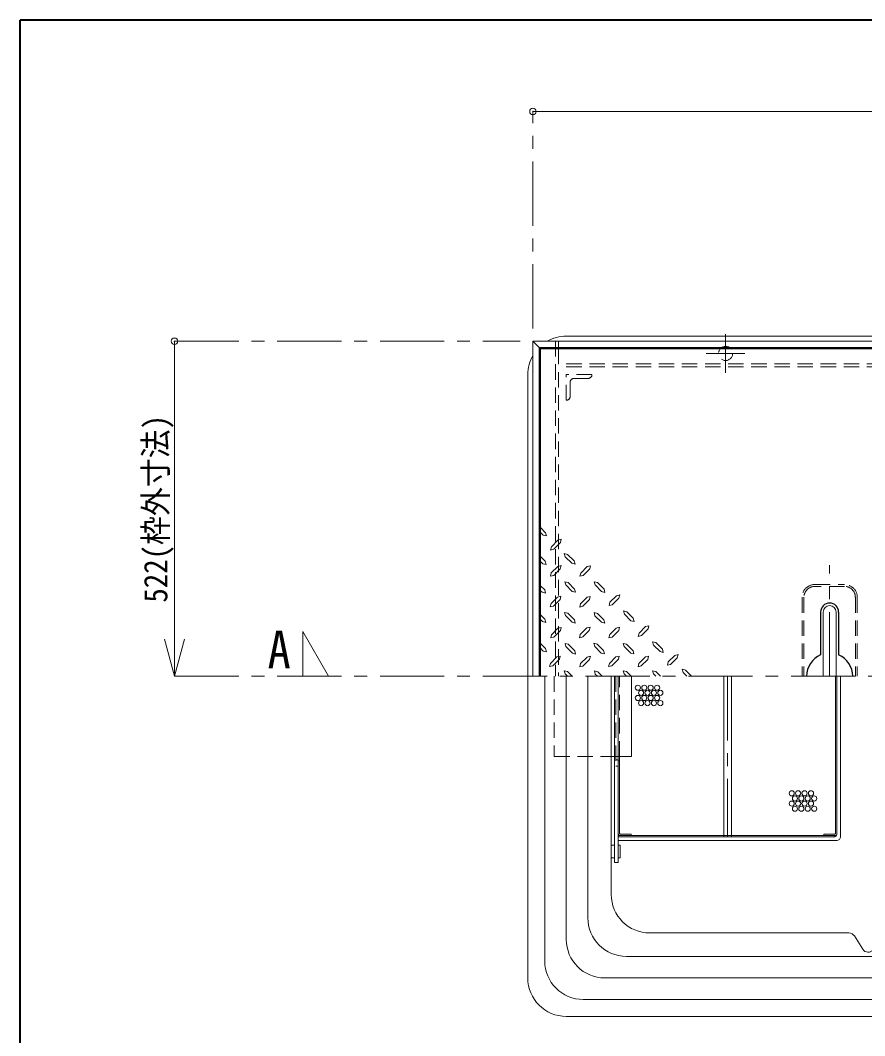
# Model space of a CAD drawing. Units: millimetres at full size, sheet at 1:10; details may follow other scales. Extents: x -2088 to 1962, y -1408 to 1402.
# Drawn here: x -2088 to -1431, y 611 to 1402 of the extents above; entities that cross this region are included whole.
import ezdxf
from ezdxf.enums import TextEntityAlignment as Align

# ---------------------------------------------------------------- set-up
doc = ezdxf.new("R2010")
doc.units = ezdxf.units.MM
doc.header["$LTSCALE"] = 10
doc.header["$PDMODE"] = 32
doc.header["$PDSIZE"] = 5
doc.linetypes.add('CHAIN1', pattern=[8, 5, -1, 1, -1])
doc.linetypes.add('DASHED1', pattern=[1.8, 1.2, -0.6])
doc.layers.add('0-0_ﾚｲﾔ1', color=4, linetype='Continuous', lineweight=9)
doc.styles.add('ＭＳ ゴシック', font='')
doc.styles.get('ＭＳ ゴシック').set_extended_font_data('MS Gothic')

msp = doc.modelspace()

# ---------------------------------------------------------------- linework, layer by layer
at = {"layer": '0-0_ﾚｲﾔ1', "color": 1, "lineweight": 40}
for p in [(-2088.11, -1407.7), (1961.89, 1402.3)]:
    msp.add_line(p, (-2088.11, 1402.3), dxfattribs=at)
at = {"layer": '0-0_ﾚｲﾔ1', "linetype": 'CHAIN1'}
for p, q in [((-1689.11, 1162.3), (-1689.11, 1331.3)), ((-1539.11, 1127.8), (-1539.11, 1157.8)), ((-1968.11, 1152.3), (-1699.11, 1152.3)), ((-1524.11, 1142.8), (-1554.11, 1142.8)), ((-1458.11, 891.3), (-1458.11, 977.8)), ((-1968.11, 891.3), (-463.11, 891.3)), ((-1537.61, 891.3), (-1537.61, 766.3))]:
    msp.add_line(p, q, dxfattribs=at)
at = {"layer": '0-0_ﾚｲﾔ1'}
for p, q in [((-767.11, 1331.3), (-1689.11, 1331.3)), ((-793.11, 1156.3), (-1663.11, 1156.3)), ((-1968.11, 891.3), (-1968.11, 1152.3)), ((-1693.11, 891.3), (-1693.11, 1126.3)), ((-1679.21, 1003.16), (-1683.11, 1007.21)), ((-1681.06, 1001.23), (-1683.11, 1003.28)), ((-1681.06, 1001.23), (-1678.49, 1000.59)), ((-1679.21, 1003.16), (-1678.49, 1000.59)), ((-1669.65, 997.29), (-1674.63, 992.23)), ((-1669.65, 997.29), (-1667.08, 998.02)), ((-1667.72, 995.45), (-1667.08, 998.02)), ((-1667.72, 995.45), (-1672.78, 990.38)), ((-1679.61, 980.9), (-1683.11, 984.54)), ((-1679.61, 980.9), (-1678.89, 978.33)), ((-1664.66, 986.93), (-1662.09, 986.2)), ((-1663.94, 984.36), (-1664.66, 986.93)), ((-1658.88, 979.29), (-1663.94, 984.36)), ((-1657.03, 981.22), (-1662.09, 986.2)), ((-1657.03, 981.22), (-1656.31, 978.65)), ((-1681.46, 978.97), (-1683.11, 980.62)), ((-1681.46, 978.97), (-1678.89, 978.33)), ((-1669.73, 976.88), (-1674.79, 971.82)), ((-1669.73, 976.88), (-1667.16, 977.53)), ((-1667.8, 975.03), (-1667.16, 977.53)), ((-1658.88, 979.29), (-1656.31, 978.65)), ((-1646.83, 976.8), (-1651.89, 971.74)), ((-1646.83, 976.8), (-1644.25, 977.45)), ((-1644.9, 974.95), (-1644.25, 977.45)), ((-1679.93, 958.64), (-1683.11, 961.82)), ((-1681.86, 956.71), (-1683.11, 957.96)), ((-1679.93, 958.64), (-1679.29, 956.07)), ((-1664.26, 964.99), (-1661.69, 964.35)), ((-1663.54, 962.5), (-1664.26, 964.99)), ((-1658.48, 957.36), (-1663.54, 962.5)), ((-1656.63, 959.28), (-1661.69, 964.35)), ((-1658.48, 957.36), (-1655.99, 956.71)), ((-1656.63, 959.28), (-1655.99, 956.71)), ((-1641.36, 964.91), (-1638.79, 964.27)), ((-1640.64, 962.42), (-1641.36, 964.91)), ((-1635.58, 957.28), (-1640.64, 962.42)), ((-1633.73, 959.2), (-1638.79, 964.27)), ((-1635.58, 957.28), (-1633.08, 956.63)), ((-1633.73, 959.2), (-1633.08, 956.63)), ((-1681.86, 956.71), (-1679.29, 956.07)), ((-1669.89, 952.94), (-1674.95, 947.87)), ((-1669.89, 952.94), (-1667.32, 953.58)), ((-1667.96, 951.09), (-1667.32, 953.58)), ((-1646.99, 952.86), (-1652.05, 947.79)), ((-1646.99, 952.86), (-1644.41, 953.5)), ((-1645.06, 951.01), (-1644.41, 953.5)), ((-1624.08, 954.06), (-1629.15, 949)), ((-1624.08, 954.06), (-1621.51, 954.7)), ((-1622.16, 952.21), (-1621.51, 954.7)), ((-1618.62, 942.17), (-1616.05, 941.53)), ((-1617.9, 939.68), (-1618.62, 942.17)), ((-1610.99, 936.46), (-1616.05, 941.53)), ((-1679.69, 935.82), (-1683.11, 939.24)), ((-1681.54, 933.89), (-1683.11, 935.46)), ((-1681.54, 933.89), (-1678.97, 933.25)), ((-1679.69, 935.82), (-1678.97, 933.25)), ((-1664.42, 941.04), (-1661.85, 940.4)), ((-1663.7, 938.55), (-1664.42, 941.04)), ((-1658.64, 933.41), (-1663.7, 938.55)), ((-1656.79, 935.34), (-1661.85, 940.4)), ((-1658.64, 933.41), (-1656.15, 932.77)), ((-1656.79, 935.34), (-1656.15, 932.77)), ((-1641.52, 940.96), (-1638.95, 940.32)), ((-1640.8, 938.47), (-1641.52, 940.96)), ((-1635.74, 933.33), (-1640.8, 938.47)), ((-1633.89, 935.26), (-1638.95, 940.32)), ((-1633.89, 935.26), (-1633.24, 932.69)), ((-1612.83, 934.53), (-1617.9, 939.68)), ((-1612.83, 934.53), (-1610.34, 933.89)), ((-1610.99, 936.46), (-1610.34, 933.89)), ((-1669.57, 928.75), (-1674.63, 923.69)), ((-1669.57, 928.75), (-1666.99, 929.39)), ((-1667.64, 926.9), (-1666.99, 929.39)), ((-1647.15, 928.91), (-1652.21, 923.85)), ((-1647.15, 928.91), (-1644.58, 929.55)), ((-1645.22, 927.06), (-1644.58, 929.55)), ((-1635.74, 933.33), (-1633.24, 932.69)), ((-1624.24, 928.83), (-1629.31, 923.77)), ((-1624.24, 928.83), (-1621.67, 929.47)), ((-1622.32, 926.98), (-1621.67, 929.47)), ((-1601.34, 930.03), (-1606.41, 924.97)), ((-1601.34, 930.03), (-1598.77, 930.68)), ((-1599.41, 928.19), (-1598.77, 930.68)), ((-1968.11, 891.3), (-1975.87, 920.28)), ((-1968.11, 891.3), (-1960.34, 920.28)), ((-1595.88, 918.14), (-1593.31, 917.5)), ((-1595.16, 915.65), (-1595.88, 918.14)), ((-1679.21, 912.84), (-1683.11, 916.74)), ((-1681.06, 910.91), (-1683.11, 913.25)), ((-1681.06, 910.91), (-1678.49, 910.27)), ((-1679.21, 912.84), (-1678.49, 910.27)), ((-1664.1, 916.86), (-1661.53, 916.21)), ((-1663.38, 914.37), (-1664.1, 916.86)), ((-1658.32, 909.22), (-1663.38, 914.37)), ((-1656.47, 911.15), (-1661.53, 916.21)), ((-1656.47, 911.15), (-1655.83, 908.58)), ((-1641.68, 917.02), (-1639.11, 916.37)), ((-1640.96, 914.53), (-1641.68, 917.02)), ((-1635.9, 909.38), (-1640.96, 914.53)), ((-1634.05, 911.31), (-1639.11, 916.37)), ((-1634.05, 911.31), (-1633.41, 908.74)), ((-1618.78, 916.94), (-1616.21, 916.29)), ((-1618.06, 914.45), (-1618.78, 916.94)), ((-1612.99, 909.3), (-1618.06, 914.45)), ((-1611.15, 911.23), (-1616.21, 916.29)), ((-1611.15, 911.23), (-1610.5, 908.66)), ((-1590.09, 910.51), (-1595.16, 915.65)), ((-1588.24, 912.44), (-1593.31, 917.5)), ((-1590.09, 910.51), (-1587.6, 909.87)), ((-1588.24, 912.44), (-1587.6, 909.87)), ((-1670.37, 906.41), (-1675.43, 901.35)), ((-1670.37, 906.41), (-1667.8, 907.05)), ((-1668.44, 904.56), (-1667.8, 907.05)), ((-1658.32, 909.22), (-1655.83, 908.58)), ((-1646.91, 906.25), (-1651.97, 901.19)), ((-1646.91, 906.25), (-1644.33, 906.89)), ((-1644.98, 904.4), (-1644.33, 906.89)), ((-1635.9, 909.38), (-1633.41, 908.74)), ((-1624.49, 906.41), (-1629.55, 901.35)), ((-1624.49, 906.41), (-1621.91, 907.05)), ((-1622.56, 904.56), (-1621.91, 907.05)), ((-1612.99, 909.3), (-1610.5, 908.66)), ((-1601.58, 906.33), (-1606.65, 901.27)), ((-1601.58, 906.33), (-1599.01, 906.97)), ((-1599.66, 904.48), (-1599.01, 906.97)), ((-1578.68, 907.53), (-1583.74, 902.47)), ((-1578.68, 907.53), (-1576.11, 908.18)), ((-1576.75, 905.69), (-1576.11, 908.18)), ((-1664.66, 895.64), (-1662.09, 894.92)), ((-1663.94, 893.07), (-1664.66, 895.64)), ((-1658.48, 891.3), (-1662.09, 894.92)), ((-1641.2, 895.48), (-1638.63, 894.84)), ((-1640.56, 892.99), (-1641.2, 895.48)), ((-1635.23, 891.3), (-1638.63, 894.84)), ((-1618.78, 895.64), (-1616.21, 894.92)), ((-1618.14, 893.07), (-1618.78, 895.64)), ((-1612.59, 891.3), (-1616.21, 894.92)), ((-1595.88, 895.56), (-1593.31, 894.92)), ((-1595.16, 893.07), (-1595.88, 895.56)), ((-1589.69, 891.3), (-1593.31, 894.92)), ((-1565.55, 891.3), (-1570.41, 896.04)), ((-1679.89, 669.51), (-1679.89, 891.3)), ((-1662.17, 891.3), (-1663.94, 893.07)), ((-1646.32, 703.09), (-1646.32, 891.3)), ((-1638.87, 891.3), (-1640.56, 892.99)), ((-1616.37, 891.3), (-1618.14, 893.07)), ((-1593.39, 891.3), (-1595.16, 893.07)), ((-1621.61, 828.8), (-1621.61, 825.3)), ((-1628.11, 759.8), (-1625.61, 759.8)), ((-1628.11, 749.8), (-1625.61, 749.8)), ((-839.89, 673.09), (-1616.32, 673.09)), ((-806.32, 639.51), (-1649.89, 639.51))]:
    msp.add_line(p, q, dxfattribs=at)
at = {"layer": '0-0_ﾚｲﾔ1', "color": 7, "lineweight": 18}
for p, q in [((-1689.11, 1152.3), (-1683.11, 1146.3)), ((-767.11, 1152.3), (-1689.11, 1152.3)), ((-1689.11, 891.3), (-1689.11, 1152.3)), ((-772.11, 1147.3), (-1684.11, 1147.3)), ((-1684.11, 1147.3), (-1684.11, 891.3)), ((-1669.11, 1147.3), (-1669.11, 1146.3)), ((-1463.11, 941.3), (-1463.11, 891.3)), ((-1453.11, 941.3), (-1453.11, 891.3)), ((-1693.11, 891.3), (-1693.11, 656.3)), ((-1628.11, 721.3), (-1628.11, 891.3)), ((-1625.61, 746.3), (-1625.61, 891.3)), ((-1622.61, 746.3), (-1622.61, 891.3)), ((-1612.48, 891.3), (-1612.48, 828.8)), ((-1540.61, 891.3), (-1540.61, 766.3)), ((-1534.61, 891.3), (-1534.61, 766.3)), ((-1453.61, 891.3), (-1453.61, 768.8)), ((-1452.61, 891.3), (-1452.61, 767.8)), ((-1449.61, 891.3), (-1449.61, 766.3)), ((-1628.11, 828.8), (-1625.61, 828.8)), ((-1622.61, 828.8), (-1612.48, 828.8)), ((-1621.61, 825.3), (-1622.61, 825.3)), ((-1621.61, 825.3), (-1621.61, 768.8)), ((-1622.61, 767.3), (-1540.61, 767.3)), ((-1453.61, 767.3), (-1534.61, 767.3)), ((-1462.61, 768.3), (-1462.61, 767.3)), ((-1454.11, 768.3), (-1462.61, 768.3)), ((-1454.11, 766.3), (-1454.11, 767.3)), ((-1454.11, 766.3), (-1622.61, 766.3)), ((-1452.61, 763.3), (-1622.61, 763.3)), ((-1622.61, 759.8), (-1621.11, 759.8)), ((-1621.11, 759.8), (-1621.11, 749.8)), ((-1622.61, 746.3), (-1625.61, 746.3)), ((-1622.61, 749.8), (-1621.11, 749.8)), ((-1598.11, 691.3), (-1443.11, 691.3)), ((-1432.33, 678.63), (-1438.88, 688.98)), ((-793.11, 626.3), (-1663.11, 626.3))]:
    msp.add_line(p, q, dxfattribs=at)
at = {"layer": '0-0_ﾚｲﾔ1', "linetype": 'DASHED1'}
for p, q in [((-1671.41, 1152.3), (-1671.41, 891.3)), ((-1669.11, 1152.3), (-1669.11, 1147.3)), ((-1669.11, 1146.3), (-1669.11, 891.3)), ((-787.11, 1134.6), (-1669.11, 1134.6)), ((-787.11, 1132.3), (-1669.11, 1132.3)), ((-1672.48, 891.3), (-1672.48, 828.8)), ((-1624.61, 891.3), (-1624.61, 821.3)), ((-1621.61, 828.8), (-1621.61, 891.3)), ((-1672.48, 828.8), (-1628.11, 828.8)), ((-1625.61, 828.8), (-1622.61, 828.8)), ((-1622.61, 826.3), (-1624.61, 826.3)), ((-1622.61, 821.3), (-1624.61, 821.3)), ((-1540.61, 767.3), (-1534.61, 767.3))]:
    msp.add_line(p, q, dxfattribs=at)
at = {"layer": '0-0_ﾚｲﾔ1', "color": 5, "lineweight": 25}
for p, q in [((-773.11, 1146.3), (-1683.11, 1146.3)), ((-1683.11, 891.3), (-1683.11, 1146.3)), ((-1465.11, 941.3), (-1465.11, 907.89)), ((-1451.11, 941.3), (-1451.11, 907.89))]:
    msp.add_line(p, q, dxfattribs=at)
at = {"layer": '0-0_ﾚｲﾔ1', "color": 7, "linetype": 'DASHED1', "lineweight": 18}
for p, q in [((-1643.11, 1126.3), (-1663.11, 1126.3)), ((-1663.11, 1106.3), (-1663.11, 1126.3)), ((-1646.11, 1123.3), (-1657.11, 1123.3)), ((-1660.11, 1120.3), (-1660.11, 1109.3)), ((-1469.61, 962.8), (-1446.61, 962.8)), ((-1446.61, 961.3), (-1469.61, 961.3)), ((-1479.61, 952.8), (-1479.61, 891.3)), ((-1478.11, 952.8), (-1478.11, 891.3)), ((-1438.11, 952.8), (-1438.11, 891.3)), ((-1436.61, 952.8), (-1436.61, 891.3))]:
    msp.add_line(p, q, dxfattribs=at)
at = {"layer": '0-0_ﾚｲﾔ1', "color": 3, "lineweight": 18}
for p, q in [((-1663.11, 686.3), (-1663.11, 891.3)), ((-823.11, 656.3), (-1633.11, 656.3))]:
    msp.add_line(p, q, dxfattribs=at)
at = {"layer": '0-0_ﾚｲﾔ1'}
for points in [[(-1672.78, 990.38), (-1675.35, 989.66), (-1674.63, 992.23)], [(-1667.8, 975.03), (-1672.94, 969.89), (-1675.43, 969.25), (-1674.79, 971.82)], [(-1644.9, 974.95), (-1650.04, 969.81), (-1652.53, 969.17), (-1651.89, 971.74)], [(-1667.96, 951.09), (-1673.1, 945.95), (-1675.59, 945.3), (-1674.95, 947.87)], [(-1645.06, 951.01), (-1650.2, 945.87), (-1652.69, 945.22), (-1652.05, 947.79)], [(-1622.16, 952.21), (-1627.3, 947.07), (-1629.79, 946.43), (-1629.15, 949)], [(-1667.64, 926.9), (-1672.78, 921.76), (-1675.27, 921.12), (-1674.63, 923.69)], [(-1645.22, 927.06), (-1650.36, 921.92), (-1652.85, 921.28), (-1652.21, 923.85)], [(-1622.32, 926.98), (-1627.46, 921.84), (-1629.95, 921.2), (-1629.31, 923.77)], [(-1599.41, 928.19), (-1604.56, 923.04), (-1607.05, 922.4), (-1606.41, 924.97)], [(-1668.44, 904.56), (-1673.58, 899.42), (-1676.08, 898.78), (-1675.43, 901.35)], [(-1644.98, 904.4), (-1650.12, 899.26), (-1652.61, 898.62), (-1651.97, 901.19)], [(-1622.56, 904.56), (-1627.7, 899.42), (-1630.19, 898.78), (-1629.55, 901.35)], [(-1599.66, 904.48), (-1604.8, 899.34), (-1607.29, 898.7), (-1606.65, 901.27)], [(-1576.75, 905.69), (-1581.9, 900.54), (-1584.39, 899.9), (-1583.74, 902.47)], [(-1569.36, 891.3), (-1572.25, 894.2), (-1572.98, 896.77), (-1570.41, 896.04)]]:
    msp.add_lwpolyline(points, dxfattribs=at)
at = {"layer": '0-0_ﾚｲﾔ1', "linetype": 'CHAIN1'}
msp.add_lwpolyline([(-1848.11, 891.3), (-1868.11, 926.3), (-1868.11, 891.3)], dxfattribs=at)
at = {"layer": '0-0_ﾚｲﾔ1', "color": 7, "lineweight": 18}
msp.add_lwpolyline([(-1621.11, 768.3), (-1612.61, 768.3), (-1612.61, 767.3)], dxfattribs=at)
at = {"layer": '0-0_ﾚｲﾔ1', "linetype": 'DASHED1'}
msp.add_circle((-1539.11, 1142.8), 5.5, dxfattribs=at)
at = {"layer": '0-0_ﾚｲﾔ1'}
for centre in [(-1607.41, 882.38), (-1604.91, 878.38), (-1602.41, 882.38), (-1599.91, 878.38), (-1597.41, 882.38), (-1594.91, 878.38), (-1592.41, 882.38), (-1589.91, 878.38), (-1607.41, 874.38), (-1604.91, 870.38), (-1602.41, 874.38), (-1599.91, 870.38), (-1597.41, 874.38), (-1594.91, 870.38), (-1592.41, 874.38), (-1589.91, 870.38), (-1487.65, 800.11), (-1482.65, 800.11), (-1477.65, 800.11), (-1472.65, 800.11), (-1487.65, 792.11), (-1485.15, 796.11), (-1482.65, 792.11), (-1480.15, 796.11), (-1477.65, 792.11), (-1475.15, 796.11), (-1472.65, 792.11), (-1470.15, 796.11), (-1485.15, 788.11), (-1480.15, 788.11), (-1475.15, 788.11), (-1470.15, 788.11)]:
    msp.add_circle(centre, 2, dxfattribs=at)
for centre, start, end in [((-1663.11, 1126.3), 90, 119.92643), ((-1663.11, 1126.3), 150.07357, 180), ((-1616.32, 703.09), 180, 270), ((-1649.89, 669.51), 180, 270)]:
    msp.add_arc(centre, 30, start, end, dxfattribs=at)
at = {"layer": '0-0_ﾚｲﾔ1', "color": 7, "linetype": 'DASHED1', "lineweight": 18}
for centre, radius, start, end in [((-1657.11, 1120.3), 3, 90, 180), ((-1646.11, 1126.3), 3, 270, 0), ((-1663.11, 1109.3), 3, 270, 0), ((-1469.61, 952.8), 10, 90, 180), ((-1469.61, 952.8), 8.5, 90, 180), ((-1446.61, 952.8), 10, 0, 90), ((-1446.61, 952.8), 8.5, 0, 90)]:
    msp.add_arc(centre, radius, start, end, dxfattribs=at)
at = {"layer": '0-0_ﾚｲﾔ1', "color": 5, "lineweight": 25}
for centre, radius, start, end in [((-1458.11, 941.3), 7, 0, 180), ((-1458.11, 891.3), 18, 112.88538, 180), ((-1458.11, 891.3), 18, 360, 67.11462)]:
    msp.add_arc(centre, radius, start, end, dxfattribs=at)
at = {"layer": '0-0_ﾚｲﾔ1', "color": 7, "lineweight": 18}
for centre, radius, start, end in [((-1458.11, 941.3), 5, 0, 180), ((-1621.61, 768.3), 1, 180, 270), ((-1621.11, 768.8), 0.5, 180, 270), ((-1454.11, 768.8), 0.5, 270, 0), ((-1454.11, 767.8), 1.5, 270, 0), ((-1453.61, 768.3), 1, 270, 0), ((-1452.61, 766.3), 3, 270, 0), ((-1598.11, 721.3), 30, 180, 270), ((-1443.11, 686.3), 5, 32.33353, 90), ((-1428.11, 681.3), 5, 212.33353, 323.14814), ((-1663.11, 656.3), 30, 180, 270)]:
    msp.add_arc(centre, radius, start, end, dxfattribs=at)
at = {"layer": '0-0_ﾚｲﾔ1', "color": 3, "lineweight": 18}
msp.add_arc((-1633.11, 686.3), 30, 180, 270, dxfattribs=at)
at = {"layer": '0-0_ﾚｲﾔ1', "color": 1}
for p in [(-1689.11, 1331.3), (-1968.11, 1152.3)]:
    msp.add_point(p, dxfattribs=at)

# ---------------------------------------------------------------- texts
at = {"layer": '0-0_ﾚｲﾔ1', "color": 7, "style": 'ＭＳ ゴシック', "width": 0.9}
msp.add_text('522(枠外寸法)', height=18.33, rotation=90, dxfattribs=at).set_placement((-1968.11, 948.68), align=Align.BOTTOM_LEFT)
msp.add_text('A', height=29.33, dxfattribs=at).set_placement((-1895.61, 888.8), align=Align.BOTTOM_LEFT)

doc.saveas('drawing.dxf')
